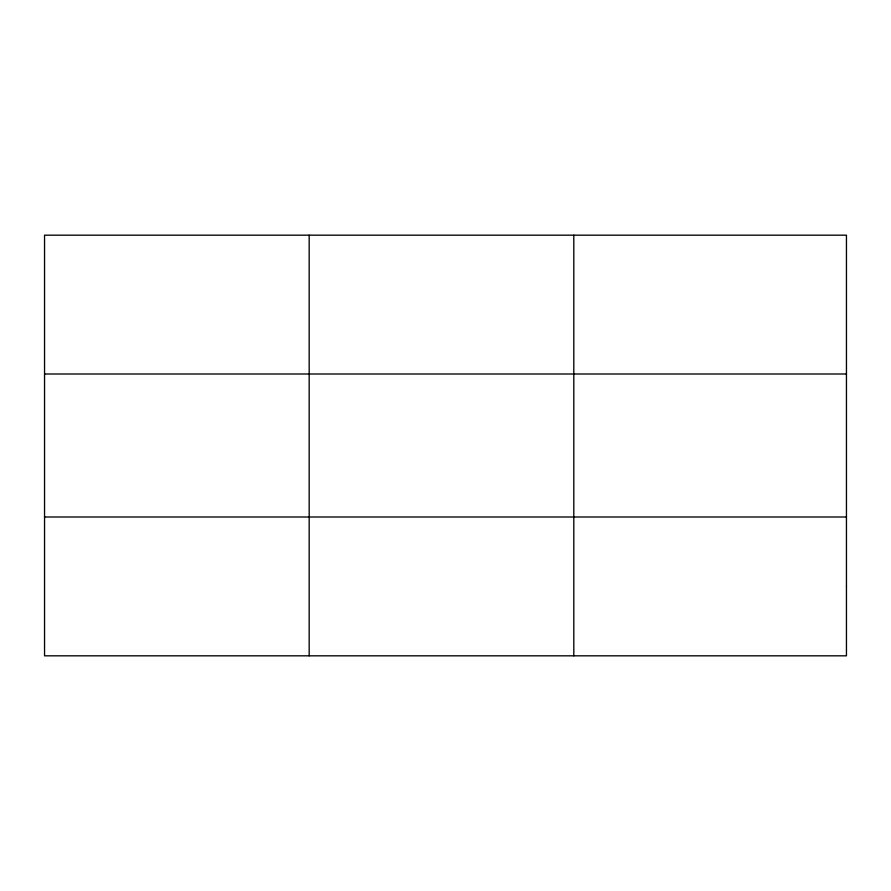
<?xml version="1.0" encoding="UTF-8"?>
<svg xmlns="http://www.w3.org/2000/svg" width="891" height="891" viewBox="0 0 891 891"><rect width="100%" height="100%" fill="white"/><g stroke="black" fill="none" stroke-linecap="round" stroke-linejoin="round"><path stroke-width="1.34" d="M309.177 235.179L309.177 655.821M573.804 235.179L573.804 655.821M44.55 373.997L846.45 373.997M44.55 517.003L846.45 517.003M846.45 586.412L846.45 655.821L44.55 655.821L44.55 235.179L846.45 235.179L846.45 586.412"/></g></svg>
